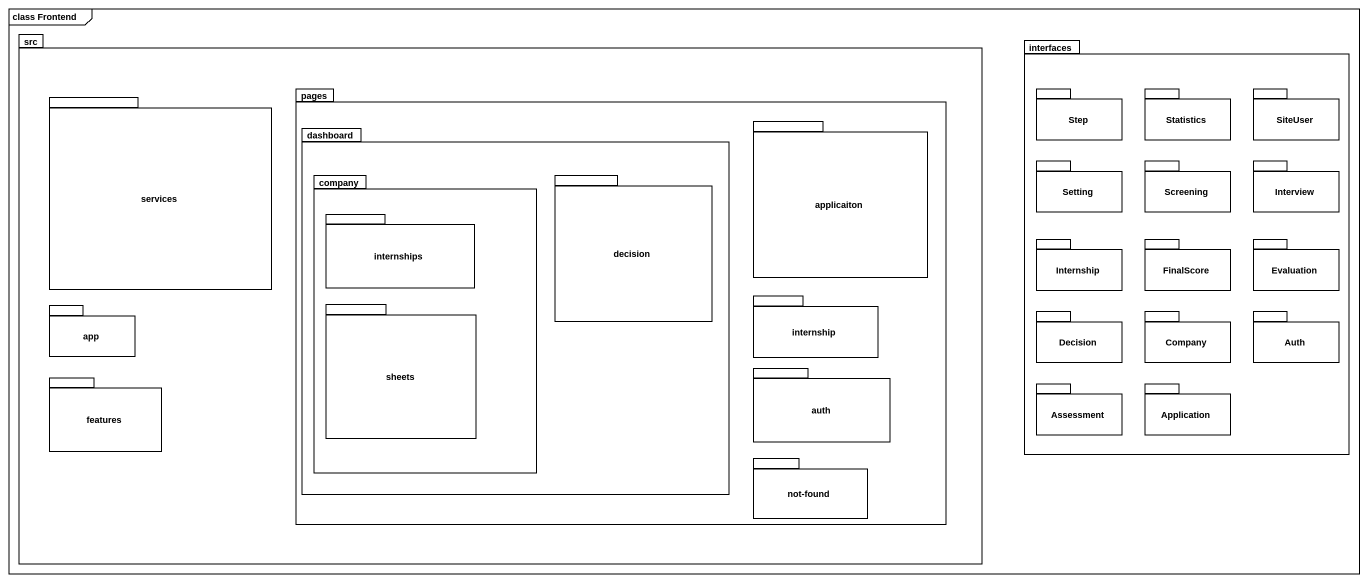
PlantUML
@startuml
mainframe class Frontend
package src {
  package services {
  }
  package pages {
    package applicaiton {
    }
    package dashboard {
      package company {
        package internships {
        }
        package sheets {
        }
      }
      package decision {
      }
    }
    package internship {
    }
    package auth {
    }
    package "not-found" as not_found {
    }
  }
  package app {
  }
  package features {
  }
}
package interfaces {
  package Step {
  }
  package Statistics {
  }
  package SiteUser {
  }
  package Setting {
  }
  package Screening {
  }
  package Interview {
  }
  package Internship {
  }
  package FinalScore {
  }
  package Evaluation {
  }
  package Decision {
  }
  package Company {
  }
  package Auth {
  }
  package Assessment {
  }
  package Application {
  }
}
@enduml
